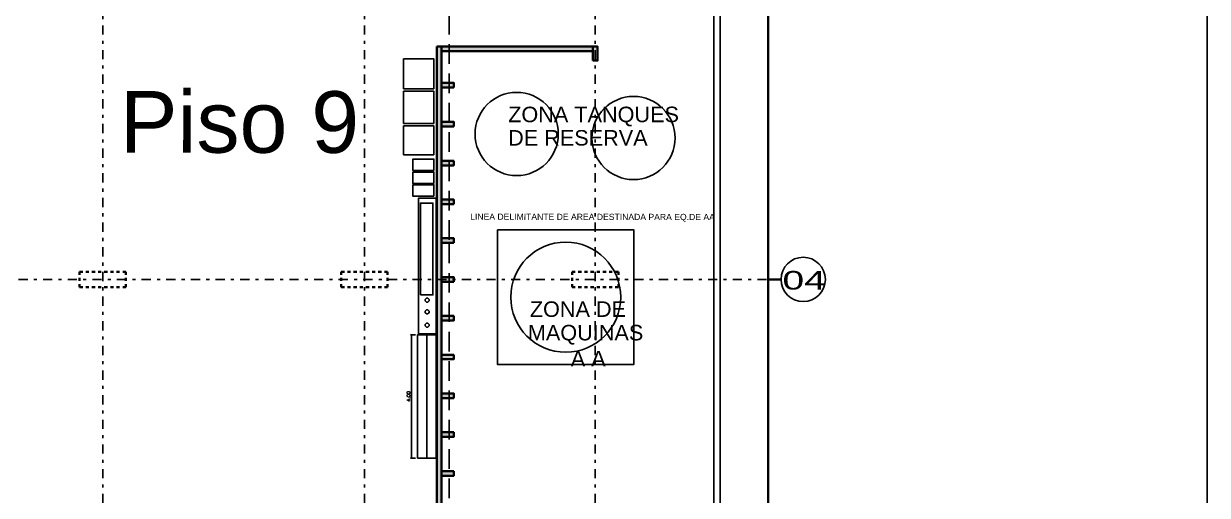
# Model space of a CAD drawing. Header units: millimetres. Extents: x 3781 to 4924, y 1639 to 1721.
# Drawn here: x 4776.64 to 4815.09, y 1669.2 to 1684.5 of the extents above; entities that cross this region are included whole.
import ezdxf

# ---------------------------------------------------------------- set-up
doc = ezdxf.new("R2010")
doc.units = ezdxf.units.MM
for name, pattern in [('CENTER', [0.7, 0.3, -0.2, 0, -0.2]), ('DASHED2', [9.525, 6.35, -3.175]), ('HIDDEN', [0.375, 0.25, -0.125]), ('HIDDEN2', [0.1875, 0.125, -0.0625])]:
    doc.linetypes.add(name, pattern=pattern)
doc.layers.get('Defpoints').update_dxf_attribs({"color": 255})
for name, color, linetype in [('1amobla', 2, 'Continuous'), ('_ACHU3', 253, 'Continuous'), ('A-HATCH CONCRETO', 8, 'Continuous'), ('AMOBLAMIENTO', 1, 'Continuous'), ('AREA PARQUEO', 51, 'Continuous'), ('EJE-ESTRUCTURA', 1, 'CENTER'), ('JCA_COTAS', 1, 'Continuous'), ('JCA_TEXTO1', 2, 'Continuous'), ('JCA_TEXTO2', 3, 'Continuous'), ('PROYECCION', 1, 'DASHED2')]:
    doc.layers.add(name, color=color, linetype=linetype)
for name, color, linetype, lineweight in [('Estructura', 6, 'Continuous', 40), ('Muro', 4, 'Continuous', 40), ('TEXTOS', 7, 'Continuous', 20)]:
    doc.layers.add(name, color=color, linetype=linetype, lineweight=lineweight)
doc.styles.add('DIM', font='ROMANS.shx')
doc.styles.add('ROMANS', font='arial.ttf', dxfattribs={"width": 0.7})
doc.styles.get("Standard").update_dxf_attribs({"font": 'arial.ttf'})
doc.styles.add('style2', font='arial.ttf', dxfattribs={"width": 1.5})
doc.dimstyles.new('1-10', dxfattribs={"dimscale": 10, "dimtxt": 0.0037, "dimasz": 0.001, "dimexe": 0.0018, "dimexo": 0.0018, "dimgap": 0.0005, "dimtad": 1, "dimzin": 4, "dimdsep": 46, "dimtxsty": 'ROMANS', "dimblk": 'ARCHTICK', "dimcen": 0.003, "dimdle": 0.0015, "dimclrd": 1, "dimclre": 1, "dimclrt": 4, "dimadec": 0, "dimazin": 0, "dimtfac": 1, "dimtix": 1, "dimtmove": 2, "dimatfit": 3, "dimldrblk": 'flecha', "dimfxl": 1, "dimtolj": 1, "dimtzin": 4, "dimarcsym": 0})
doc.dimstyles.new('dim-75', dxfattribs={"dimscale": 75, "dimtxt": 0.0015, "dimasz": 0.0008, "dimexe": 0.0003, "dimexo": 0.001, "dimgap": 0.0005, "dimtad": 2, "dimzin": 4, "dimdsep": 46, "dimtxsty": 'DIM', "dimblk": 'ARCHTICK', "dimcen": 0.0025, "dimclrd": 1, "dimclre": 256, "dimclrt": 2, "dimadec": 0, "dimazin": 0, "dimtfac": 1, "dimtmove": 2, "dimatfit": 0, "dimldrblk": 'OPEN30', "dimfxl": 1, "dimtolj": 1, "dimtzin": 0, "dimarcsym": 0})

# ---------------------------------------------------------------- blocks, each defined once
blk = doc.blocks.new('_ArchTick')
at = {"color": 0, "linetype": 'ByBlock', "const_width": 0.15}
blk.add_lwpolyline([(-0.5, -0.5), (0.5, 0.5)], dxfattribs=at)
blk = doc.blocks.new('*D28')
at = {"layer": 'Defpoints', "color": 0, "transparency": 16777216}
for p in [(1984.533, -5885.999), (1984.114, -5893.999), (1984.533, -5893.999)]:
    blk.add_point(p, dxfattribs=at)
at = {"layer": 'JCA_COTAS', "color": 1, "lineweight": -2, "transparency": 16777216}
for p, q in [((1984.515, -5885.999), (1984.096, -5885.999)), ((1984.114, -5885.984), (1984.114, -5894.014)), ((1984.515, -5893.999), (1984.096, -5893.999))]:
    blk.add_line(p, q, dxfattribs=at)
at = {"layer": 'JCA_COTAS', "color": 1, "lineweight": -2, "transparency": 16777216, "xscale": 0.01, "yscale": 0.01, "zscale": 0.01}
for p, rotation in [((1984.114, -5885.999), 90), ((1984.114, -5893.999), 270)]:
    blk.add_blockref('_ArchTick', p, dxfattribs=dict(at, rotation=rotation))
at = {"layer": 'JCA_COTAS', "color": 4, "transparency": 16777216, "insert": (1984.091, -5889.999), "char_height": 0.037, "attachment_point": 5, "rotation": 90, "style": 'ROMANS'}
blk.add_mtext('\\A1;8.00', dxfattribs=at)
blk = doc.blocks.new('flecha')
at = {"layer": '_ACHU3', "linetype": 'Continuous', "lineweight": 0}
h = blk.add_hatch(color=255, dxfattribs=at)
h.dxf.hatch_style = 1
h.paths.add_polyline_path([(0, 0), (2.4, 0.4), (2.4, 0), (4, 0), (4, 0), (2.4, 0), (2.4, -0.4)])
at = {"layer": '_ACHU3', "linetype": 'Continuous', "lineweight": 0, "flags": 128}
blk.add_lwpolyline([(0, 0), (2.4, 0.4), (2.4, 0), (2.4, 0), (4, 0), (4, 0), (2.4, 0), (2.4, -0.4), (0, 0)], dxfattribs=at)
blk = doc.blocks.new('*D33')
at = {"layer": 'Defpoints', "color": 0, "transparency": 16777216}
for p in [(1984.533, -5875.899), (1984.114, -5885.999), (1984.533, -5885.999)]:
    blk.add_point(p, dxfattribs=at)
at = {"layer": 'JCA_COTAS', "color": 1, "lineweight": -2, "transparency": 16777216}
for p, q in [((1984.515, -5875.899), (1984.096, -5875.899)), ((1984.114, -5875.884), (1984.114, -5886.014)), ((1984.515, -5885.999), (1984.096, -5885.999))]:
    blk.add_line(p, q, dxfattribs=at)
at = {"layer": 'JCA_COTAS', "color": 1, "lineweight": -2, "transparency": 16777216, "xscale": 0.01, "yscale": 0.01, "zscale": 0.01}
for p, rotation in [((1984.114, -5875.899), 90), ((1984.114, -5885.999), 270)]:
    blk.add_blockref('_ArchTick', p, dxfattribs=dict(at, rotation=rotation))
at = {"layer": 'JCA_COTAS', "color": 4, "transparency": 16777216, "insert": (1984.091, -5880.949), "char_height": 0.037, "attachment_point": 5, "rotation": 90, "style": 'ROMANS'}
blk.add_mtext('\\A1;10.10', dxfattribs=at)
blk = doc.blocks.new('*D131')
at = {"layer": '1amobla', "linetype": 'Continuous', "lineweight": -2, "ltscale": 0.3, "transparency": 16777216}
for p, q in [((4789.362, 1674.407), (4789.21, 1674.407)), ((4789.362, 1670.402), (4789.21, 1670.402))]:
    blk.add_line(p, q, dxfattribs=at)
at = {"layer": '1amobla', "color": 1, "linetype": 'Continuous', "lineweight": -2, "ltscale": 0.3, "transparency": 16777216}
blk.add_line((4789.232, 1670.402), (4789.232, 1674.407), dxfattribs=at)
at = {"layer": 'Defpoints', "color": 0, "linetype": 'Continuous', "ltscale": 0.3, "transparency": 16777216}
for p in [(4789.232, 1674.407), (4789.437, 1674.407), (4789.437, 1670.402)]:
    blk.add_point(p, dxfattribs=at)
at = {"layer": '1amobla', "color": 1, "linetype": 'Continuous', "lineweight": -2, "ltscale": 0.3, "transparency": 16777216, "xscale": 0.06, "yscale": 0.06, "zscale": 0.06}
for p, rotation in [((4789.232, 1674.407), 90), ((4789.232, 1670.402), 270)]:
    blk.add_blockref('_ArchTick', p, dxfattribs=dict(at, rotation=rotation))
at = {"layer": '1amobla', "color": 2, "linetype": 'Continuous', "ltscale": 0.3, "transparency": 16777216, "insert": (4789.139, 1672.405), "char_height": 0.1125, "attachment_point": 5, "rotation": 90, "style": 'DIM'}
blk.add_mtext('\\A1;4.00', dxfattribs=at)
blk = doc.blocks.new('_Open30')
at = {"color": 0, "linetype": 'ByBlock', "lineweight": -2}
for p, q in [((-1, 0.27), (0, 0)), ((0, 0), (-1, -0.27)), ((0, 0), (-1, 0))]:
    blk.add_line(p, q, dxfattribs=at)
blk = doc.blocks.new('Estructura cubierta')
at = {"layer": 'EJE-ESTRUCTURA'}
for p, q in [((1962.5, -5855.354), (1962.5, -5914.914)), ((1971, -5855.354), (1971, -5914.914)), ((1978.498, -5855.354), (1978.498, -5914.914)), ((1978.498, -5855.354), (1978.498, -5914.914)), ((1953.363, -5885.999), (1984.533, -5885.999))]:
    blk.add_line(p, q, dxfattribs=at)
at = {"layer": 'Estructura', "color": 1, "linetype": 'HIDDEN2', "ltscale": 0.3}
for points in [[(1963.25, -5885.749), (1963.25, -5886.249), (1961.75, -5886.249), (1961.75, -5885.749)], [(1970.25, -5885.749), (1970.25, -5886.249), (1971.75, -5886.249), (1971.75, -5885.749)], [(1979.248, -5885.749), (1979.248, -5886.249), (1977.748, -5886.249), (1977.748, -5885.749)]]:
    blk.add_lwpolyline(points, close=True, dxfattribs=at)
at = {"layer": 'JCA_TEXTO1', "linetype": 'Continuous'}
blk.add_circle((1985.253, -5885.999), 0.72, dxfattribs=at)
at = {"layer": 'JCA_TEXTO2', "style": 'style2', "width": 1.5}
blk.add_text('04', height=0.6031, rotation=0.0293, dxfattribs=at).set_placement((1984.58, -5886.329))
at = {"layer": 'JCA_COTAS'}
for base, p1, p2, picture, middle in [((1984.114, -5885.999), (1984.533, -5875.899), (1984.533, -5885.999), '*D33', (1984.091, -5880.949)), ((1984.114, -5893.999), (1984.533, -5885.999), (1984.533, -5893.999), '*D28', (1984.091, -5889.999))]:
    dim = blk.add_linear_dim(base=base, p1=p1, p2=p2, angle=90, dimstyle='1-10', dxfattribs=at)
    dim.commit()
    dim.dimension.update_dxf_attribs({"geometry": picture, "text_midpoint": middle})

msp = doc.modelspace()

# ---------------------------------------------------------------- hatches: boundary and pattern name
at = {"layer": 'A-HATCH CONCRETO', "ltscale": 0.01}
h = msp.add_hatch(color=256, dxfattribs=at)
h.dxf.hatch_style = 1
h.paths.add_polyline_path([(4790.06, 1668.153), (4790.06, 1668.303), (4795.282, 1668.303), (4795.282, 1668.153)])
h.paths.add_polyline_path([(4790.059, 1683.757), (4790.06, 1668.303), (4790.21, 1668.303), (4790.209, 1683.757)])
h.paths.add_polyline_path([(4790.209, 1683.757), (4795.131, 1683.757), (4795.131, 1683.607), (4790.209, 1683.607)])
h.paths.add_polyline_path([(4795.131, 1683.307), (4795.281, 1683.307), (4795.281, 1683.757), (4795.131, 1683.757)])
at = {"layer": 'A-HATCH CONCRETO', "linetype": 'HIDDEN', "ltscale": 0.3}
h = msp.add_hatch(color=256, dxfattribs=at)
h.dxf.hatch_style = 1
h.paths.add_polyline_path([(4790.61, 1682.433), (4790.21, 1682.433), (4790.21, 1682.583), (4790.61, 1682.583)])
h.paths.add_polyline_path([(4790.61, 1681.169), (4790.21, 1681.169), (4790.21, 1681.319), (4790.61, 1681.319)])
h.paths.add_polyline_path([(4790.61, 1680.055), (4790.21, 1680.055), (4790.21, 1679.905), (4790.61, 1679.905)])
h.paths.add_polyline_path([(4790.61, 1678.646), (4790.21, 1678.646), (4790.21, 1678.796), (4790.61, 1678.796)])
h.paths.add_polyline_path([(4790.61, 1677.387), (4790.21, 1677.387), (4790.21, 1677.537), (4790.61, 1677.537)])
h.paths.add_polyline_path([(4790.61, 1676.128), (4790.21, 1676.128), (4790.21, 1676.278), (4790.61, 1676.278)])
h.paths.add_polyline_path([(4790.61, 1675.019), (4790.21, 1675.019), (4790.21, 1674.869), (4790.61, 1674.869)])
h.paths.add_polyline_path([(4790.61, 1673.76), (4790.21, 1673.76), (4790.21, 1673.61), (4790.61, 1673.61)])
h.paths.add_polyline_path([(4790.61, 1672.351), (4790.21, 1672.351), (4790.21, 1672.501), (4790.61, 1672.501)])
h.paths.add_polyline_path([(4790.61, 1671.242), (4790.21, 1671.242), (4790.21, 1671.092), (4790.61, 1671.092)])
h.paths.add_polyline_path([(4790.61, 1669.982), (4790.21, 1669.982), (4790.21, 1669.832), (4790.61, 1669.832)])

# ---------------------------------------------------------------- linework, layer by layer
at = {"layer": '1amobla', "color": 7, "linetype": 'Continuous', "ltscale": 0.3, "true_color": 0xffffff}
msp.add_lwpolyline([(4756.639, 1712.387), (4815.087, 1712.387), (4815.087, 1639.402), (4756.639, 1639.402)], close=True, dxfattribs=at)
at = {"layer": 'AMOBLAMIENTO'}
for points in [[(4789.967, 1682.39), (4789.967, 1683.357), (4788.978, 1683.357), (4788.978, 1682.39)], [(4789.967, 1681.268), (4789.967, 1682.309), (4788.978, 1682.309), (4788.978, 1681.268)], [(4789.967, 1680.246), (4789.967, 1681.187), (4788.978, 1681.187), (4788.978, 1680.246)], [(4789.967, 1679.732), (4789.967, 1680.106), (4789.281, 1680.106), (4789.281, 1679.732)], [(4789.967, 1679.314), (4789.967, 1679.687), (4789.281, 1679.687), (4789.281, 1679.314)], [(4789.967, 1678.9), (4789.967, 1679.273), (4789.281, 1679.273), (4789.281, 1678.9)], [(4790.037, 1674.441), (4790.037, 1678.843), (4789.467, 1678.843), (4789.467, 1674.441)], [(4789.527, 1675.702), (4789.934, 1675.702), (4789.934, 1678.678), (4789.527, 1678.678)], [(4790.037, 1670.402), (4790.037, 1674.407), (4789.437, 1674.407), (4789.437, 1670.402)]]:
    msp.add_lwpolyline(points, close=True, dxfattribs=at)
for centre in [(4789.747, 1675.529), (4789.747, 1675.149), (4789.747, 1674.718)]:
    msp.add_circle(centre, 0.0665, dxfattribs=at)
at = {"layer": 'AREA PARQUEO', "color": 2}
for points in [[(4782.518, 1704.659), (4767.665, 1704.659), (4767.665, 1650.203), (4782.518, 1650.203), (4782.518, 1652.563), (4785.118, 1652.563), (4785.118, 1650.203), (4792.36, 1650.203), (4792.36, 1652.563), (4794.956, 1652.563), (4794.956, 1650.203), (4799.258, 1650.203), (4799.258, 1650.963), (4799.262, 1650.963), (4799.259, 1704.653), (4785.118, 1704.653), (4785.118, 1702.982), (4782.518, 1702.982), (4782.518, 1704.659)], [(4799.059, 1656.264), (4799.059, 1704.509), (4796.131, 1704.509), (4796.131, 1704.278)]]:
    msp.add_lwpolyline(points, dxfattribs=at)
msp.add_lwpolyline([(4782.318, 1704.459), (4767.865, 1704.459), (4767.865, 1650.403), (4782.518, 1650.403), (4782.518, 1652.763), (4785.318, 1652.763), (4785.318, 1650.403), (4792.16, 1650.403), (4792.16, 1652.763), (4795.156, 1652.763), (4795.156, 1650.403), (4799.058, 1650.403), (4799.058, 1651.163), (4799.062, 1651.163), (4799.059, 1704.503), (4785.268, 1704.503), (4785.268, 1702.782), (4782.318, 1702.782)], close=True, dxfattribs=at)
at = {"layer": 'JCA_COTAS'}
msp.add_lwpolyline([(4792.035, 1677.812), (4796.459, 1677.812), (4796.459, 1673.44), (4792.035, 1673.44)], close=True, dxfattribs=at)
for centre, radius in [((4792.653, 1680.923), 1.35), ((4796.449, 1680.792), 1.35), ((4794.247, 1675.626), 1.786)]:
    msp.add_circle(centre, radius, dxfattribs=at)
at = {"layer": 'Muro'}
for points in [[(4790.059, 1683.757), (4790.06, 1668.303), (4790.21, 1668.303), (4790.209, 1683.757)], [(4790.209, 1683.757), (4795.131, 1683.757), (4795.131, 1683.607), (4790.209, 1683.607)], [(4795.131, 1683.307), (4795.281, 1683.307), (4795.281, 1683.757), (4795.131, 1683.757)], [(4790.61, 1682.433), (4790.21, 1682.433), (4790.21, 1682.583), (4790.61, 1682.583)], [(4790.61, 1681.169), (4790.21, 1681.169), (4790.21, 1681.319), (4790.61, 1681.319)], [(4790.61, 1680.055), (4790.21, 1680.055), (4790.21, 1679.905), (4790.61, 1679.905)], [(4790.61, 1678.646), (4790.21, 1678.646), (4790.21, 1678.796), (4790.61, 1678.796)], [(4790.61, 1677.387), (4790.21, 1677.387), (4790.21, 1677.537), (4790.61, 1677.537)], [(4790.61, 1676.128), (4790.21, 1676.128), (4790.21, 1676.278), (4790.61, 1676.278)], [(4790.61, 1675.019), (4790.21, 1675.019), (4790.21, 1674.869), (4790.61, 1674.869)], [(4790.61, 1673.76), (4790.21, 1673.76), (4790.21, 1673.61), (4790.61, 1673.61)], [(4790.61, 1672.351), (4790.21, 1672.351), (4790.21, 1672.501), (4790.61, 1672.501)], [(4790.61, 1671.242), (4790.21, 1671.242), (4790.21, 1671.092), (4790.61, 1671.092)], [(4790.61, 1669.982), (4790.21, 1669.982), (4790.21, 1669.832), (4790.61, 1669.832)]]:
    msp.add_lwpolyline(points, close=True, dxfattribs=at)
at = {"layer": 'PROYECCION'}
msp.add_line((4789.737, 1674.407), (4789.737, 1670.402), dxfattribs=at)
at = {"layer": 'PROYECCION', "color": 2, "ltscale": 0.1}
msp.add_lwpolyline([(4787.461, 1661.629), (4790.46, 1661.628), (4795.131, 1661.628), (4795.132, 1668.153), (4790.46, 1668.153), (4790.459, 1677.487), (4790.459, 1677.487), (4790.459, 1697.537), (4775.836, 1697.537), (4775.836, 1662.842), (4779.209, 1662.842), (4779.209, 1658.778), (4787.461, 1658.778)], close=True, dxfattribs=at)

# ---------------------------------------------------------------- block references
at = {"layer": 'Muro'}
msp.add_blockref('Estructura cubierta', (2816.708, 7562.202), dxfattribs=at)

# ---------------------------------------------------------------- texts
at = {"layer": 'Defpoints', "color": 3}
msp.add_text('Piso 9', height=2, rotation=359.9331, dxfattribs=at).set_placement((4779.77, 1680.318))
at = {"layer": 'TEXTOS'}
for s, height, rotation, p in [('ZONA TANQUES', 0.50334, 0.0114, (4792.378, 1681.305)), ('DE RESERVA', 0.5033, 0.0114, (4792.375, 1680.546)), ('LINEA DELIMITANTE DE AREA DESTINADA PARA EQ.DE AA', 0.2, 359.9331, (4791.143, 1678.138)), ('ZONA DE ', 0.5033, 0.0114, (4793.081, 1674.986)), ('MAQUINAS', 0.5033, 0.0114, (4793.017, 1674.223)), ('A A', 0.5033, 0.0114, (4794.411, 1673.38))]:
    msp.add_text(s, height=height, rotation=rotation, dxfattribs=at).set_placement(p)

# ---------------------------------------------------------------- dimensions: what is measured, and where the dimension line sits
at = {"layer": '1amobla', "color": 7, "linetype": 'Continuous', "ltscale": 0.3, "true_color": 0xffffff}
dim = msp.add_linear_dim(base=(4789.2325, 1674.4067), p1=(4789.4365, 1670.4024), p2=(4789.4365, 1674.4067), angle=90, dimstyle='dim-75', dxfattribs=at)
dim.commit()
dim.dimension.update_dxf_attribs({"geometry": '*D131', "text_midpoint": (4789.1387, 1672.4046)})

doc.saveas('drawing.dxf')
